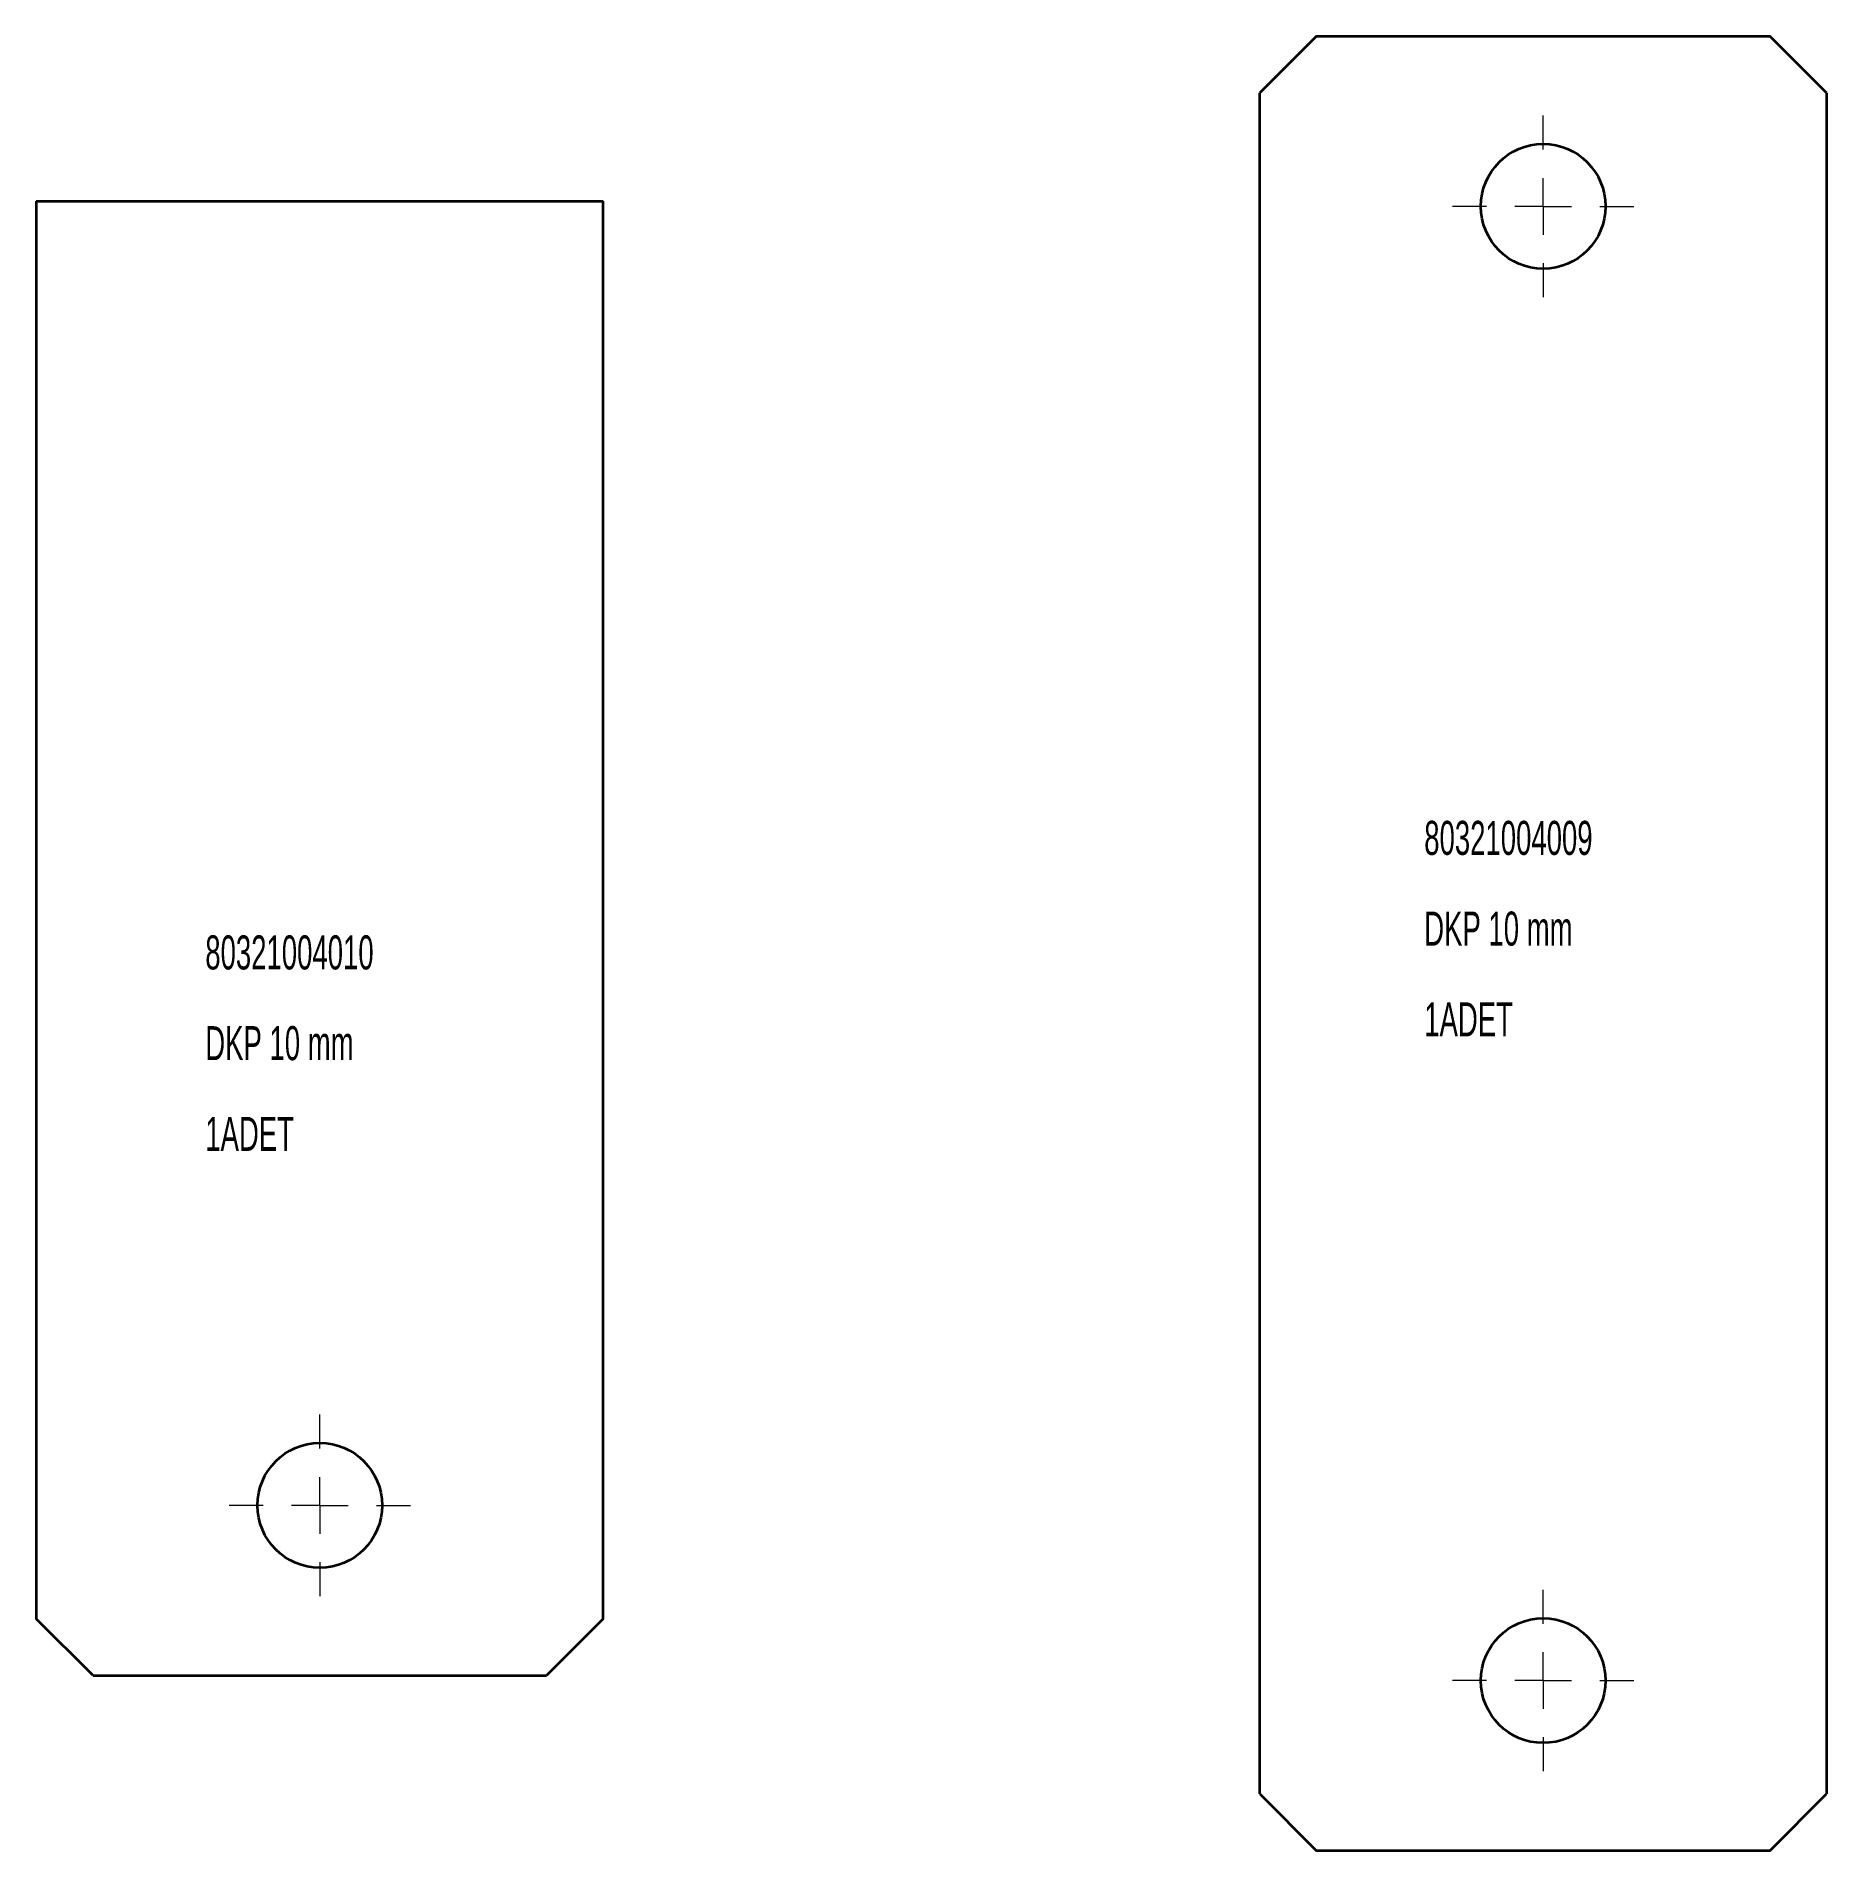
# Model space of a CAD drawing. Header units: millimetres. Extents: x 61 to 219, y 38 to 198.
import ezdxf

# ---------------------------------------------------------------- set-up
doc = ezdxf.new("R2010")
doc.units = ezdxf.units.MM
doc.styles.add('SLDTEXTSTYLE0', font='TXT', dxfattribs={"width": 0.605})

# ---------------------------------------------------------------- blocks, each defined once
blk = doc.blocks.new('SW_CENTERMARKSYMBOL_0')
at = {"color": 0, "linetype": 'Continuous', "lineweight": 18}
for p, q in [((0, 5), (0, 8)), ((0, 0), (0, 2.5)), ((-5, 0), (-8, 0)), ((0, 0), (-2.5, 0)), ((0, 0), (0, -2.5)), ((0, 0), (2.5, 0)), ((5, 0), (8, 0)), ((0, -5), (0, -8))]:
    blk.add_line(p, q, dxfattribs=at)
blk = doc.blocks.new('SW_CENTERMARKSYMBOL_1')
at = {"color": 0, "linetype": 'Continuous', "lineweight": 18}
for p, q in [((0, 5), (0, 8)), ((0, 0), (0, 2.5)), ((-5, 0), (-8, 0)), ((0, 0), (-2.5, 0)), ((0, 0), (0, -2.5)), ((0, 0), (2.5, 0)), ((5, 0), (8, 0)), ((0, -5), (0, -8))]:
    blk.add_line(p, q, dxfattribs=at)
blk = doc.blocks.new('SW_CENTERMARKSYMBOL_2')
at = {"color": 0, "linetype": 'Continuous', "lineweight": 18}
for p, q in [((0, 5), (0, 8)), ((0, 0), (0, 2.5)), ((-5, 0), (-8, 0)), ((0, 0), (-2.5, 0)), ((0, 0), (0, -2.5)), ((0, 0), (2.5, 0)), ((5, 0), (8, 0)), ((0, -5), (0, -8))]:
    blk.add_line(p, q, dxfattribs=at)

msp = doc.modelspace()

# ---------------------------------------------------------------- linework, layer by layer
at = {"color": 7, "linetype": 'Continuous', "lineweight": 35}
for p, q in [((173.89, 198.12), (168.89, 193.12)), ((173.89, 198.12), (213.89, 198.12)), ((218.89, 193.12), (213.89, 198.12)), ((168.89, 43.12), (168.89, 193.12)), ((218.89, 193.12), (218.89, 43.12)), ((61, 183.57), (111, 183.57)), ((61, 183.57), (61, 58.57)), ((111, 58.57), (111, 183.57)), ((66, 53.57), (61, 58.57)), ((111, 58.57), (106, 53.57)), ((66, 53.57), (106, 53.57)), ((168.89, 43.12), (173.89, 38.12)), ((213.89, 38.12), (218.89, 43.12)), ((213.89, 38.12), (173.89, 38.12))]:
    msp.add_line(p, q, dxfattribs=at)
for centre in [(193.89, 183.12), (86, 68.57), (193.89, 53.12)]:
    msp.add_circle(centre, 5.5, dxfattribs=at)

# ---------------------------------------------------------------- block references
at = {"color": 7, "linetype": 'Continuous', "lineweight": 18}
for name, p in [('SW_CENTERMARKSYMBOL_2', (193.89, 183.12)), ('SW_CENTERMARKSYMBOL_0', (86, 68.57)), ('SW_CENTERMARKSYMBOL_1', (193.89, 53.12))]:
    msp.add_blockref(name, p, dxfattribs=at)

# ---------------------------------------------------------------- texts
at = {"color": 7, "linetype": 'Continuous', "lineweight": 0, "char_height": 3, "attachment_point": 1, "style": 'SLDTEXTSTYLE0'}
for s, insert in [('80321004009', (183.4, 128.93)), ('DKP 10 mm', (183.4, 120.93)), ('80321004010', (75.9, 118.83)), ('1ADET', (183.4, 112.93)), ('DKP 10 mm', (75.9, 110.83)), ('1ADET', (75.9, 102.83))]:
    msp.add_mtext(s, dxfattribs=dict(at, insert=insert))

doc.saveas('drawing.dxf')
